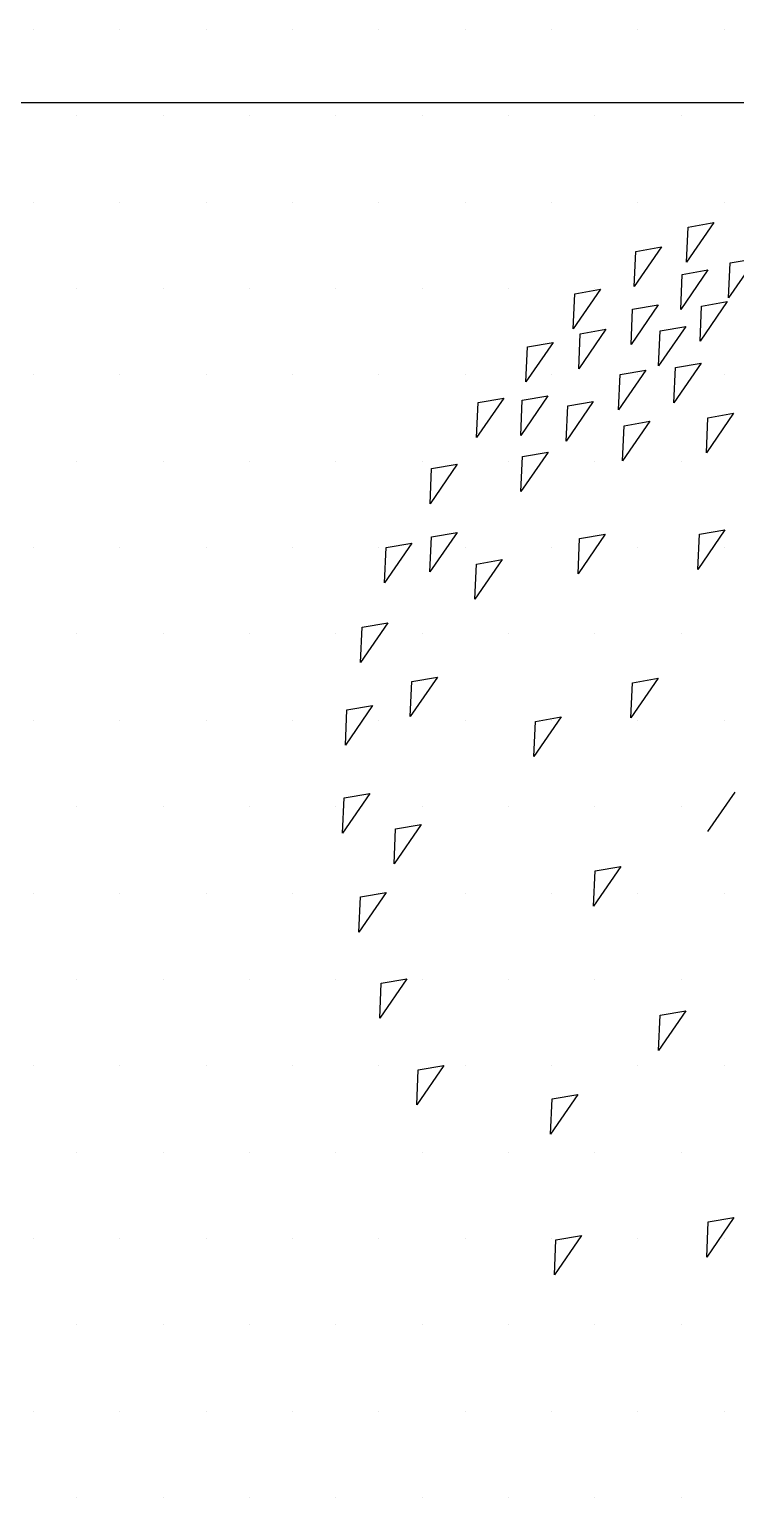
# Model space of a CAD drawing. Header units: millimetres. Extents: x 43168.9 to 43194.6, y -25545.1 to -25543.4.
# Drawn here: x 43172.1449 to 43172.176, y -25544.6805 to -25544.6157 of the extents above; entities that cross this region are included whole.
import ezdxf

# ---------------------------------------------------------------- set-up
doc = ezdxf.new("R2010")
doc.units = ezdxf.units.MM
doc.header["$LTSCALE"] = 200
doc.layers.add('agac_sgh', color=7, linetype='Continuous', true_color=0x244700)
doc.layers.add('cim_sgh', color=7, linetype='Continuous', true_color=0x248f00)
doc.layers.add('olcuaks_sgh', color=41, linetype='Continuous')

msp = doc.modelspace()

# ---------------------------------------------------------------- linework, layer by layer
at = {"layer": 'agac_sgh', "color": 0}
for p, q in [((43172.175065, -25544.624203), (43172.173866, -25544.625949)), ((43172.173866, -25544.625949), (43172.173934, -25544.624399)), ((43172.173934, -25544.624399), (43172.175065, -25544.624203)), ((43172.172751, -25544.62528), (43172.171552, -25544.627026)), ((43172.171619, -25544.625476), (43172.172751, -25544.62528)), ((43172.171552, -25544.627026), (43172.171619, -25544.625476)), ((43172.176918, -25544.625782), (43172.175719, -25544.627528)), ((43172.175719, -25544.627528), (43172.175787, -25544.625978)), ((43172.175787, -25544.625978), (43172.176918, -25544.625782)), ((43172.174806, -25544.626293), (43172.173606, -25544.628039)), ((43172.173606, -25544.628039), (43172.173674, -25544.626489)), ((43172.173674, -25544.626489), (43172.174806, -25544.626293)), ((43172.17006, -25544.627147), (43172.168861, -25544.628893)), ((43172.168861, -25544.628893), (43172.168928, -25544.627343)), ((43172.168928, -25544.627343), (43172.17006, -25544.627147)), ((43172.172617, -25544.627831), (43172.171418, -25544.629577)), ((43172.171485, -25544.628027), (43172.172617, -25544.627831)), ((43172.175661, -25544.627691), (43172.174462, -25544.629436)), ((43172.174462, -25544.629436), (43172.174529, -25544.627887)), ((43172.174529, -25544.627887), (43172.175661, -25544.627691)), ((43172.171418, -25544.629577), (43172.171485, -25544.628027)), ((43172.170303, -25544.628908), (43172.169104, -25544.630654)), ((43172.169104, -25544.630654), (43172.169171, -25544.629104)), ((43172.169171, -25544.629104), (43172.170303, -25544.628908)), ((43172.173825, -25544.628782), (43172.172626, -25544.630527)), ((43172.172626, -25544.630527), (43172.172693, -25544.628978)), ((43172.172693, -25544.628978), (43172.173825, -25544.628782)), ((43172.167972, -25544.629489), (43172.166773, -25544.631235)), ((43172.166773, -25544.631235), (43172.16684, -25544.629685)), ((43172.16684, -25544.629685), (43172.167972, -25544.629489)), ((43172.174504, -25544.630403), (43172.173305, -25544.632148)), ((43172.173372, -25544.630599), (43172.174504, -25544.630403)), ((43172.17206, -25544.630714), (43172.170861, -25544.632459)), ((43172.170861, -25544.632459), (43172.170928, -25544.63091)), ((43172.170928, -25544.63091), (43172.17206, -25544.630714)), ((43172.173305, -25544.632148), (43172.173372, -25544.630599)), ((43172.167746, -25544.631847), (43172.166547, -25544.633592)), ((43172.166614, -25544.632043), (43172.167746, -25544.631847)), ((43172.165797, -25544.631943), (43172.164598, -25544.633688)), ((43172.164598, -25544.633688), (43172.164665, -25544.632139)), ((43172.164665, -25544.632139), (43172.165797, -25544.631943)), ((43172.166547, -25544.633592), (43172.166614, -25544.632043)), ((43172.16975, -25544.632096), (43172.168551, -25544.633841)), ((43172.168551, -25544.633841), (43172.168618, -25544.632292)), ((43172.168618, -25544.632292), (43172.16975, -25544.632096)), ((43172.17224, -25544.632969), (43172.171041, -25544.634714)), ((43172.171041, -25544.634714), (43172.171108, -25544.633165)), ((43172.171108, -25544.633165), (43172.17224, -25544.632969)), ((43172.175938, -25544.632618), (43172.174738, -25544.634364)), ((43172.174738, -25544.634364), (43172.174806, -25544.632814)), ((43172.174806, -25544.632814), (43172.175938, -25544.632618)), ((43172.16775, -25544.634326), (43172.166551, -25544.636071)), ((43172.166618, -25544.634522), (43172.16775, -25544.634326)), ((43172.163747, -25544.634858), (43172.162548, -25544.636604)), ((43172.162548, -25544.636604), (43172.162615, -25544.635054)), ((43172.162615, -25544.635054), (43172.163747, -25544.634858)), ((43172.166551, -25544.636071), (43172.166618, -25544.634522)), ((43172.161734, -25544.638346), (43172.160535, -25544.640092)), ((43172.160603, -25544.638542), (43172.161734, -25544.638346)), ((43172.163738, -25544.637871), (43172.162539, -25544.639616)), ((43172.162539, -25544.639616), (43172.162606, -25544.638067)), ((43172.162606, -25544.638067), (43172.163738, -25544.637871)), ((43172.170278, -25544.637946), (43172.169079, -25544.639691)), ((43172.169079, -25544.639691), (43172.169146, -25544.638142)), ((43172.169146, -25544.638142), (43172.170278, -25544.637946)), ((43172.17556, -25544.637756), (43172.174361, -25544.639501)), ((43172.174361, -25544.639501), (43172.174428, -25544.637952)), ((43172.174428, -25544.637952), (43172.17556, -25544.637756)), ((43172.160535, -25544.640092), (43172.160603, -25544.638542)), ((43172.165725, -25544.639072), (43172.164526, -25544.640818)), ((43172.164526, -25544.640818), (43172.164594, -25544.639268)), ((43172.164594, -25544.639268), (43172.165725, -25544.639072)), ((43172.160678, -25544.641862), (43172.159479, -25544.643608)), ((43172.159479, -25544.643608), (43172.159546, -25544.642058)), ((43172.159546, -25544.642058), (43172.160678, -25544.641862)), ((43172.162871, -25544.644252), (43172.161672, -25544.645998)), ((43172.161672, -25544.645998), (43172.161739, -25544.644448)), ((43172.161739, -25544.644448), (43172.162871, -25544.644252)), ((43172.172605, -25544.644306), (43172.171406, -25544.646051)), ((43172.171406, -25544.646051), (43172.171473, -25544.644502)), ((43172.171473, -25544.644502), (43172.172605, -25544.644306)), ((43172.160012, -25544.645504), (43172.158813, -25544.647249)), ((43172.158813, -25544.647249), (43172.15888, -25544.6457)), ((43172.15888, -25544.6457), (43172.160012, -25544.645504)), ((43172.168329, -25544.646012), (43172.16713, -25544.647758)), ((43172.167197, -25544.646208), (43172.168329, -25544.646012)), ((43172.16713, -25544.647758), (43172.167197, -25544.646208)), ((43172.175988, -25544.649323), (43172.174789, -25544.651069)), ((43172.159886, -25544.64939), (43172.158687, -25544.651136)), ((43172.158687, -25544.651136), (43172.158754, -25544.649586)), ((43172.158754, -25544.649586), (43172.159886, -25544.64939)), ((43172.162154, -25544.650753), (43172.160955, -25544.652498)), ((43172.160955, -25544.652498), (43172.161022, -25544.650949)), ((43172.161022, -25544.650949), (43172.162154, -25544.650753)), ((43172.170958, -25544.65261), (43172.169758, -25544.654355)), ((43172.169758, -25544.654355), (43172.169826, -25544.652806)), ((43172.169826, -25544.652806), (43172.170958, -25544.65261)), ((43172.160603, -25544.653758), (43172.159404, -25544.655504)), ((43172.159471, -25544.653954), (43172.160603, -25544.653758)), ((43172.159404, -25544.655504), (43172.159471, -25544.653954)), ((43172.161521, -25544.65756), (43172.160322, -25544.659306)), ((43172.160322, -25544.659306), (43172.160389, -25544.657756)), ((43172.160389, -25544.657756), (43172.161521, -25544.65756)), ((43172.173827, -25544.658977), (43172.172628, -25544.660722)), ((43172.172695, -25544.659173), (43172.173827, -25544.658977)), ((43172.172628, -25544.660722), (43172.172695, -25544.659173)), ((43172.163156, -25544.661383), (43172.161957, -25544.663129)), ((43172.161957, -25544.663129), (43172.162024, -25544.661579)), ((43172.162024, -25544.661579), (43172.163156, -25544.661383)), ((43172.169061, -25544.662668), (43172.167862, -25544.664414)), ((43172.167862, -25544.664414), (43172.167929, -25544.662864)), ((43172.167929, -25544.662864), (43172.169061, -25544.662668)), ((43172.175955, -25544.668094), (43172.174756, -25544.669839)), ((43172.174823, -25544.66829), (43172.175955, -25544.668094)), ((43172.174756, -25544.669839), (43172.174823, -25544.66829)), ((43172.169231, -25544.668881), (43172.168032, -25544.670627)), ((43172.168032, -25544.670627), (43172.168099, -25544.669077)), ((43172.168099, -25544.669077), (43172.169231, -25544.668881))]:
    msp.add_line(p, q, dxfattribs=at)
at = {"layer": 'cim_sgh'}
for p, q in [((43172.14505, -25544.61568), (43172.14505, -25544.61568)), ((43172.14886, -25544.61568), (43172.14886, -25544.61568)), ((43172.15267, -25544.61568), (43172.15267, -25544.61568)), ((43172.15648, -25544.61568), (43172.15648, -25544.61568)), ((43172.16029, -25544.61568), (43172.16029, -25544.61568)), ((43172.1641, -25544.61568), (43172.1641, -25544.61568)), ((43172.16791, -25544.61568), (43172.16791, -25544.61568)), ((43172.17172, -25544.61568), (43172.17172, -25544.61568)), ((43172.17553, -25544.61568), (43172.17553, -25544.61568)), ((43172.146955, -25544.61949), (43172.146955, -25544.61949)), ((43172.150765, -25544.61949), (43172.150765, -25544.61949)), ((43172.154575, -25544.61949), (43172.154575, -25544.61949)), ((43172.158385, -25544.61949), (43172.158385, -25544.61949)), ((43172.162195, -25544.61949), (43172.162195, -25544.61949)), ((43172.166005, -25544.61949), (43172.166005, -25544.61949)), ((43172.169815, -25544.61949), (43172.169815, -25544.61949)), ((43172.173625, -25544.61949), (43172.173625, -25544.61949)), ((43172.14505, -25544.6233), (43172.14505, -25544.6233)), ((43172.14886, -25544.6233), (43172.14886, -25544.6233)), ((43172.15267, -25544.6233), (43172.15267, -25544.6233)), ((43172.15648, -25544.6233), (43172.15648, -25544.6233)), ((43172.16029, -25544.6233), (43172.16029, -25544.6233)), ((43172.1641, -25544.6233), (43172.1641, -25544.6233)), ((43172.16791, -25544.6233), (43172.16791, -25544.6233)), ((43172.17172, -25544.6233), (43172.17172, -25544.6233)), ((43172.17553, -25544.6233), (43172.17553, -25544.6233)), ((43172.146955, -25544.62711), (43172.146955, -25544.62711)), ((43172.150765, -25544.62711), (43172.150765, -25544.62711)), ((43172.154575, -25544.62711), (43172.154575, -25544.62711)), ((43172.158385, -25544.62711), (43172.158385, -25544.62711)), ((43172.162195, -25544.62711), (43172.162195, -25544.62711)), ((43172.166005, -25544.62711), (43172.166005, -25544.62711)), ((43172.169815, -25544.62711), (43172.169815, -25544.62711)), ((43172.173625, -25544.62711), (43172.173625, -25544.62711)), ((43172.14505, -25544.63092), (43172.14505, -25544.63092)), ((43172.14886, -25544.63092), (43172.14886, -25544.63092)), ((43172.15267, -25544.63092), (43172.15267, -25544.63092)), ((43172.15648, -25544.63092), (43172.15648, -25544.63092)), ((43172.16029, -25544.63092), (43172.16029, -25544.63092)), ((43172.1641, -25544.63092), (43172.1641, -25544.63092)), ((43172.16791, -25544.63092), (43172.16791, -25544.63092)), ((43172.17172, -25544.63092), (43172.17172, -25544.63092)), ((43172.17553, -25544.63092), (43172.17553, -25544.63092)), ((43172.146955, -25544.63473), (43172.146955, -25544.63473)), ((43172.150765, -25544.63473), (43172.150765, -25544.63473)), ((43172.154575, -25544.63473), (43172.154575, -25544.63473)), ((43172.158385, -25544.63473), (43172.158385, -25544.63473)), ((43172.162195, -25544.63473), (43172.162195, -25544.63473)), ((43172.166005, -25544.63473), (43172.166005, -25544.63473)), ((43172.169815, -25544.63473), (43172.169815, -25544.63473)), ((43172.173625, -25544.63473), (43172.173625, -25544.63473)), ((43172.14505, -25544.63854), (43172.14505, -25544.63854)), ((43172.14886, -25544.63854), (43172.14886, -25544.63854)), ((43172.15267, -25544.63854), (43172.15267, -25544.63854)), ((43172.15648, -25544.63854), (43172.15648, -25544.63854)), ((43172.16029, -25544.63854), (43172.16029, -25544.63854)), ((43172.1641, -25544.63854), (43172.1641, -25544.63854)), ((43172.16791, -25544.63854), (43172.16791, -25544.63854)), ((43172.17172, -25544.63854), (43172.17172, -25544.63854)), ((43172.17553, -25544.63854), (43172.17553, -25544.63854)), ((43172.146955, -25544.64235), (43172.146955, -25544.64235)), ((43172.150765, -25544.64235), (43172.150765, -25544.64235)), ((43172.154575, -25544.64235), (43172.154575, -25544.64235)), ((43172.158385, -25544.64235), (43172.158385, -25544.64235)), ((43172.162195, -25544.64235), (43172.162195, -25544.64235)), ((43172.166005, -25544.64235), (43172.166005, -25544.64235)), ((43172.169815, -25544.64235), (43172.169815, -25544.64235)), ((43172.173625, -25544.64235), (43172.173625, -25544.64235)), ((43172.14505, -25544.64616), (43172.14505, -25544.64616)), ((43172.14886, -25544.64616), (43172.14886, -25544.64616)), ((43172.15267, -25544.64616), (43172.15267, -25544.64616)), ((43172.15648, -25544.64616), (43172.15648, -25544.64616)), ((43172.16029, -25544.64616), (43172.16029, -25544.64616)), ((43172.1641, -25544.64616), (43172.1641, -25544.64616)), ((43172.16791, -25544.64616), (43172.16791, -25544.64616)), ((43172.17172, -25544.64616), (43172.17172, -25544.64616)), ((43172.17553, -25544.64616), (43172.17553, -25544.64616)), ((43172.146955, -25544.64997), (43172.146955, -25544.64997)), ((43172.150765, -25544.64997), (43172.150765, -25544.64997)), ((43172.154575, -25544.64997), (43172.154575, -25544.64997)), ((43172.158385, -25544.64997), (43172.158385, -25544.64997)), ((43172.162195, -25544.64997), (43172.162195, -25544.64997)), ((43172.166005, -25544.64997), (43172.166005, -25544.64997)), ((43172.169815, -25544.64997), (43172.169815, -25544.64997)), ((43172.173625, -25544.64997), (43172.173625, -25544.64997)), ((43172.14505, -25544.65378), (43172.14505, -25544.65378)), ((43172.14886, -25544.65378), (43172.14886, -25544.65378)), ((43172.15267, -25544.65378), (43172.15267, -25544.65378)), ((43172.15648, -25544.65378), (43172.15648, -25544.65378)), ((43172.16029, -25544.65378), (43172.16029, -25544.65378)), ((43172.1641, -25544.65378), (43172.1641, -25544.65378)), ((43172.16791, -25544.65378), (43172.16791, -25544.65378)), ((43172.17172, -25544.65378), (43172.17172, -25544.65378)), ((43172.17553, -25544.65378), (43172.17553, -25544.65378)), ((43172.146955, -25544.65759), (43172.146955, -25544.65759)), ((43172.150765, -25544.65759), (43172.150765, -25544.65759)), ((43172.154575, -25544.65759), (43172.154575, -25544.65759)), ((43172.158385, -25544.65759), (43172.158385, -25544.65759)), ((43172.162195, -25544.65759), (43172.162195, -25544.65759)), ((43172.166005, -25544.65759), (43172.166005, -25544.65759)), ((43172.169815, -25544.65759), (43172.169815, -25544.65759)), ((43172.173625, -25544.65759), (43172.173625, -25544.65759)), ((43172.14505, -25544.6614), (43172.14505, -25544.6614)), ((43172.14886, -25544.6614), (43172.14886, -25544.6614)), ((43172.15267, -25544.6614), (43172.15267, -25544.6614)), ((43172.15648, -25544.6614), (43172.15648, -25544.6614)), ((43172.16029, -25544.6614), (43172.16029, -25544.6614)), ((43172.1641, -25544.6614), (43172.1641, -25544.6614)), ((43172.16791, -25544.6614), (43172.16791, -25544.6614)), ((43172.17172, -25544.6614), (43172.17172, -25544.6614)), ((43172.17553, -25544.6614), (43172.17553, -25544.6614)), ((43172.146955, -25544.66521), (43172.146955, -25544.66521)), ((43172.150765, -25544.66521), (43172.150765, -25544.66521)), ((43172.154575, -25544.66521), (43172.154575, -25544.66521)), ((43172.158385, -25544.66521), (43172.158385, -25544.66521)), ((43172.162195, -25544.66521), (43172.162195, -25544.66521)), ((43172.166005, -25544.66521), (43172.166005, -25544.66521)), ((43172.169815, -25544.66521), (43172.169815, -25544.66521)), ((43172.173625, -25544.66521), (43172.173625, -25544.66521)), ((43172.14505, -25544.66902), (43172.14505, -25544.66902)), ((43172.14886, -25544.66902), (43172.14886, -25544.66902)), ((43172.15267, -25544.66902), (43172.15267, -25544.66902)), ((43172.15648, -25544.66902), (43172.15648, -25544.66902)), ((43172.16029, -25544.66902), (43172.16029, -25544.66902)), ((43172.1641, -25544.66902), (43172.1641, -25544.66902)), ((43172.16791, -25544.66902), (43172.16791, -25544.66902)), ((43172.17172, -25544.66902), (43172.17172, -25544.66902)), ((43172.17553, -25544.66902), (43172.17553, -25544.66902)), ((43172.146955, -25544.67283), (43172.146955, -25544.67283)), ((43172.150765, -25544.67283), (43172.150765, -25544.67283)), ((43172.154575, -25544.67283), (43172.154575, -25544.67283)), ((43172.158385, -25544.67283), (43172.158385, -25544.67283)), ((43172.162195, -25544.67283), (43172.162195, -25544.67283)), ((43172.166005, -25544.67283), (43172.166005, -25544.67283)), ((43172.169815, -25544.67283), (43172.169815, -25544.67283)), ((43172.173625, -25544.67283), (43172.173625, -25544.67283)), ((43172.14505, -25544.67664), (43172.14505, -25544.67664)), ((43172.14886, -25544.67664), (43172.14886, -25544.67664)), ((43172.15267, -25544.67664), (43172.15267, -25544.67664)), ((43172.15648, -25544.67664), (43172.15648, -25544.67664)), ((43172.16029, -25544.67664), (43172.16029, -25544.67664)), ((43172.1641, -25544.67664), (43172.1641, -25544.67664)), ((43172.16791, -25544.67664), (43172.16791, -25544.67664)), ((43172.17172, -25544.67664), (43172.17172, -25544.67664)), ((43172.17553, -25544.67664), (43172.17553, -25544.67664)), ((43172.146955, -25544.68045), (43172.146955, -25544.68045)), ((43172.150765, -25544.68045), (43172.150765, -25544.68045)), ((43172.154575, -25544.68045), (43172.154575, -25544.68045)), ((43172.158385, -25544.68045), (43172.158385, -25544.68045)), ((43172.162195, -25544.68045), (43172.162195, -25544.68045)), ((43172.166005, -25544.68045), (43172.166005, -25544.68045)), ((43172.169815, -25544.68045), (43172.169815, -25544.68045)), ((43172.173625, -25544.68045), (43172.173625, -25544.68045))]:
    msp.add_line(p, q, dxfattribs=at)
at = {"layer": 'olcuaks_sgh'}
msp.add_line((43172.200129, -25544.618919), (43171.531629, -25544.618919), dxfattribs=at)

doc.saveas('drawing.dxf')
